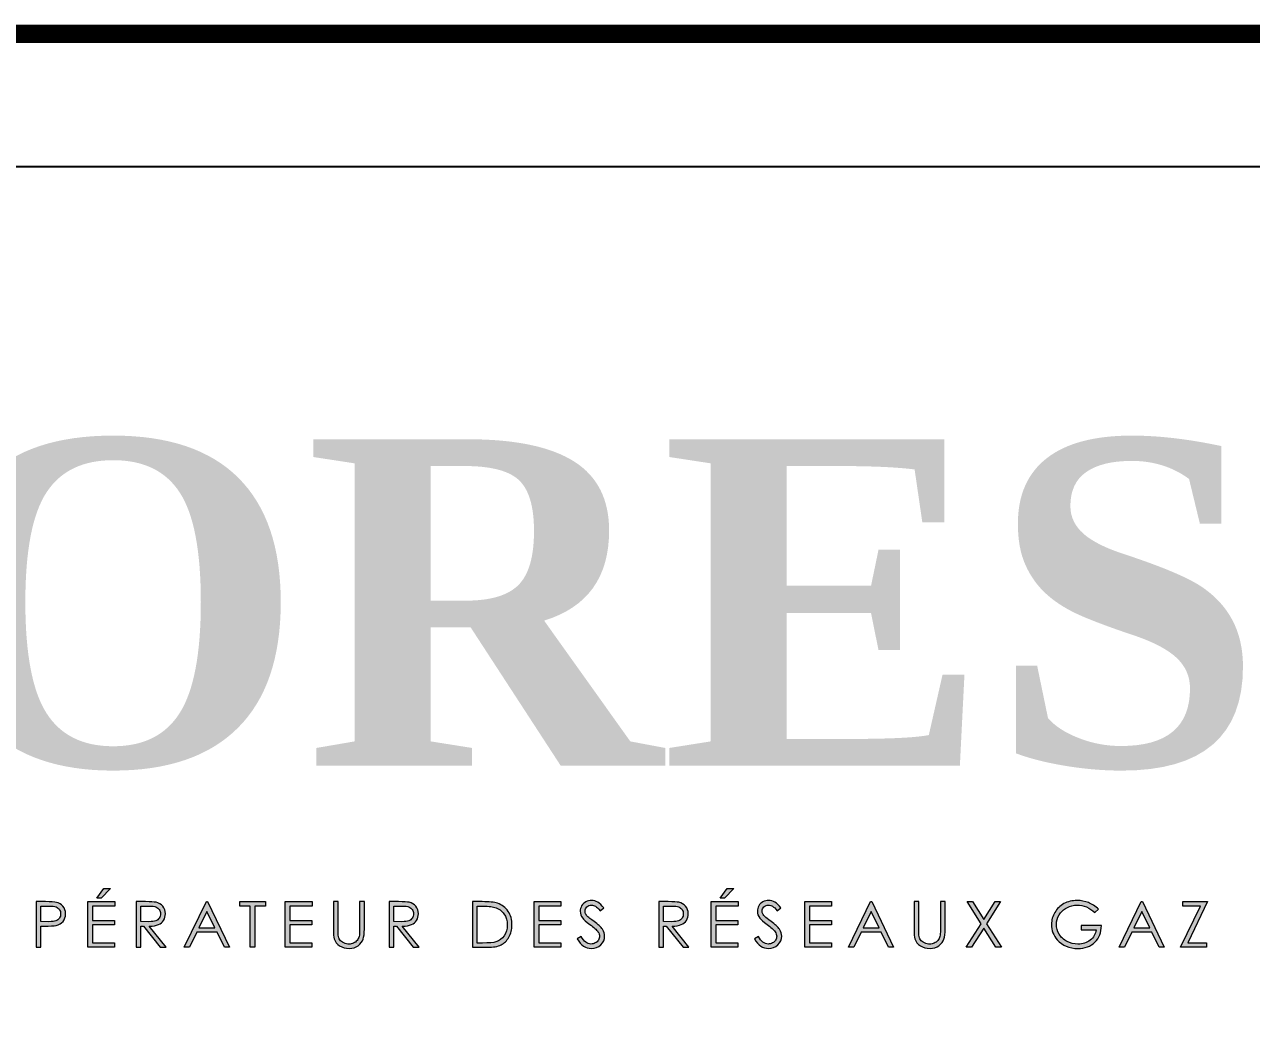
# Model space of a CAD drawing. Header units: millimetres. Extents: x -49 to 1078, y -325 to -37.
# Drawn here: x 944.65 to 990.89, y -75.14 to -37.2 of the extents above; entities that cross this region are included whole.
import ezdxf
from ezdxf.enums import TextEntityAlignment as Align

# ---------------------------------------------------------------- set-up
doc = ezdxf.new("R2010")
doc.units = ezdxf.units.MM
doc.header["$MEASUREMENT"] = 0
doc.layers.add('Cartouche', color=7, linetype='CONTINUOUS')
doc.styles.add('ORES', font='TIMESBD.TTF')
doc.styles.add('ROMANS', font='romans')
doc.styles.add('SANSSERIF', font='sas_____.pfb')
doc.styles.add('STYLE1', font='ARIAL.TTF', dxfattribs={"height": 10})

# ---------------------------------------------------------------- blocks, each defined once
blk = doc.blocks.new('Cartouche')
at = {"layer": 'Cartouche'}
h = blk.add_hatch(color=7, dxfattribs=at)
h.dxf.hatch_style = 2
h.paths.add_polyline_path([(78.983, 254.311), (79.994, 254.311), (79.994, 254.143), (79.159, 254.143), (79.159, 253.603), (79.987, 253.603), (79.987, 253.435), (79.159, 253.435), (79.159, 252.758), (79.987, 252.758), (79.987, 252.59), (78.983, 252.59)])
h.paths.add_polyline_path([(79.58, 254.807), (79.838, 254.807), (79.484, 254.447), (79.319, 254.447)])
h = blk.add_hatch(color=7, dxfattribs=at)
h.dxf.hatch_style = 2
h.paths.add_polyline_path([(102.472, 254.311), (103.483, 254.311), (103.483, 254.143), (102.648, 254.143), (102.648, 253.603), (103.475, 253.603), (103.475, 253.435), (102.648, 253.435), (102.648, 252.758), (103.475, 252.758), (103.475, 252.59), (102.472, 252.59)])
h.paths.add_polyline_path([(103.069, 254.807), (103.327, 254.807), (102.973, 254.447), (102.808, 254.447)])
h = blk.add_hatch(color=7, dxfattribs=at)
h.dxf.hatch_style = 2
edge = h.paths.add_edge_path()
edge.add_spline(control_points=[(78.044, 253.569), (78.044, 253.569), (78.044, 253.569), (77.982, 253.494), (77.896, 253.444), (77.787, 253.418), (77.707, 253.4), (77.557, 253.39), (77.338, 253.39), (77.338, 253.39), (77.212, 253.39), (77.212, 253.39), (77.212, 253.39), (77.212, 252.59), (77.212, 252.59), (77.212, 252.59), (77.036, 252.59), (77.036, 252.59), (77.036, 252.59), (77.036, 254.311), (77.036, 254.311), (77.036, 254.311), (77.387, 254.311), (77.387, 254.311), (77.589, 254.311), (77.725, 254.302), (77.795, 254.285), (77.896, 254.261), (77.978, 254.211), (78.042, 254.136), (78.106, 254.061), (78.138, 253.966), (78.138, 253.852), (78.138, 253.738), (78.107, 253.643), (78.044, 253.569)], knot_values=[-1, 0, 0, 0, 0, 0, 1, 1, 1, 2, 2, 2, 3, 3, 3, 4, 4, 4, 5, 5, 5, 6, 6, 6, 7, 7, 7, 8, 8, 8, 9, 9, 9, 10, 10, 10, 11, 11, 11, 11], degree=3, periodic=0)
edge = h.paths.add_edge_path()
edge.add_spline(control_points=[(77.212, 253.559), (77.212, 253.559), (77.212, 253.559), (77.212, 253.559), (77.511, 253.555), (77.511, 253.555), (77.632, 253.555), (77.72, 253.566), (77.776, 253.587), (77.832, 253.609), (77.876, 253.643), (77.908, 253.691), (77.94, 253.739), (77.956, 253.792), (77.956, 253.852), (77.956, 253.909), (77.94, 253.962), (77.908, 254.01), (77.876, 254.058), (77.834, 254.092), (77.781, 254.112), (77.729, 254.132), (77.643, 254.143), (77.524, 254.143), (77.524, 254.143), (77.212, 254.143), (77.212, 254.143), (77.212, 254.143), (77.212, 253.559), (77.212, 253.559)], knot_values=[-1, 0, 0, 0, 0, 0, 1, 1, 1, 2, 2, 2, 3, 3, 3, 4, 4, 4, 5, 5, 5, 6, 6, 6, 7, 7, 7, 8, 8, 8, 9, 9, 9, 9], degree=3, periodic=0)
h = blk.add_hatch(color=7, dxfattribs=at)
h.dxf.hatch_style = 2
edge = h.paths.add_edge_path()
edge.add_spline(control_points=[(80.975, 253.389), (80.975, 253.389), (80.975, 253.389), (80.975, 253.389), (80.975, 252.59), (80.975, 252.59), (80.975, 252.59), (80.799, 252.59), (80.799, 252.59), (80.799, 252.59), (80.799, 254.311), (80.799, 254.311), (80.799, 254.311), (81.15, 254.311), (81.15, 254.311), (81.346, 254.311), (81.479, 254.303), (81.549, 254.287), (81.653, 254.264), (81.738, 254.214), (81.804, 254.137), (81.87, 254.06), (81.902, 253.965), (81.902, 253.853), (81.902, 253.759), (81.88, 253.677), (81.835, 253.606), (81.789, 253.535), (81.725, 253.481), (81.641, 253.445), (81.557, 253.408), (81.441, 253.39), (81.293, 253.389), (81.293, 253.389), (81.927, 252.59), (81.927, 252.59), (81.927, 252.59), (81.71, 252.59), (81.71, 252.59), (81.71, 252.59), (81.075, 253.389), (81.075, 253.389), (81.075, 253.389), (80.975, 253.389), (80.975, 253.389)], knot_values=[-1, 0, 0, 0, 0, 0, 1, 1, 1, 2, 2, 2, 3, 3, 3, 4, 4, 4, 5, 5, 5, 6, 6, 6, 7, 7, 7, 8, 8, 8, 9, 9, 9, 10, 10, 10, 11, 11, 11, 12, 12, 12, 13, 13, 13, 14, 14, 14, 14], degree=3, periodic=0)
edge = h.paths.add_edge_path()
edge.add_spline(control_points=[(80.975, 253.558), (80.975, 253.558), (80.975, 253.558), (80.975, 253.558), (81.279, 253.555), (81.279, 253.555), (81.397, 253.555), (81.484, 253.566), (81.54, 253.588), (81.597, 253.61), (81.641, 253.645), (81.673, 253.693), (81.704, 253.74), (81.72, 253.794), (81.72, 253.854), (81.72, 253.911), (81.704, 253.964), (81.672, 254.011), (81.64, 254.058), (81.598, 254.092), (81.546, 254.112), (81.494, 254.132), (81.407, 254.143), (81.286, 254.143), (81.286, 254.143), (80.975, 254.143), (80.975, 254.143), (80.975, 254.143), (80.975, 253.558), (80.975, 253.558)], knot_values=[-1, 0, 0, 0, 0, 0, 1, 1, 1, 2, 2, 2, 3, 3, 3, 4, 4, 4, 5, 5, 5, 6, 6, 6, 7, 7, 7, 8, 8, 8, 9, 9, 9, 9], degree=3, periodic=0)
h = blk.add_hatch(color=7, dxfattribs=at)
h.dxf.hatch_style = 2
h.paths.add_polyline_path([(83.492, 254.311), (84.315, 252.59), (84.124, 252.59), (83.847, 253.156), (83.087, 253.156), (82.812, 252.59), (82.615, 252.59), (83.449, 254.311)])
h.paths.add_polyline_path([(83.47, 253.945), (83.168, 253.322), (83.771, 253.322)])
h = blk.add_hatch(color=7, dxfattribs=at)
h.dxf.hatch_style = 2
h.paths.add_polyline_path([(84.705, 254.143), (84.705, 254.311), (85.672, 254.311), (85.672, 254.143), (85.278, 254.143), (85.278, 252.59), (85.098, 252.59), (85.098, 254.143)])
h = blk.add_hatch(color=7, dxfattribs=at)
h.dxf.hatch_style = 2
h.paths.add_polyline_path([(86.418, 254.311), (87.429, 254.311), (87.429, 254.143), (86.594, 254.143), (86.594, 253.603), (87.422, 253.603), (87.422, 253.435), (86.594, 253.435), (86.594, 252.758), (87.422, 252.758), (87.422, 252.59), (86.418, 252.59)])
h = blk.add_hatch(color=7, dxfattribs=at)
h.dxf.hatch_style = 2
edge = h.paths.add_edge_path()
edge.add_spline(control_points=[(88.414, 253.042), (88.414, 253.042), (88.414, 253.042), (88.423, 252.974), (88.443, 252.917), (88.475, 252.871), (88.507, 252.826), (88.557, 252.787), (88.623, 252.757), (88.689, 252.726), (88.756, 252.71), (88.823, 252.71), (88.882, 252.71), (88.937, 252.723), (88.991, 252.747), (89.045, 252.771), (89.089, 252.804), (89.125, 252.847), (89.161, 252.89), (89.188, 252.942), (89.205, 253.003), (89.216, 253.047), (89.222, 253.136), (89.222, 253.272), (89.222, 253.272), (89.222, 254.311), (89.222, 254.311), (89.222, 254.311), (89.399, 254.311), (89.399, 254.311), (89.399, 254.311), (89.399, 253.272), (89.399, 253.272), (89.399, 253.118), (89.383, 252.994), (89.353, 252.9), (89.322, 252.805), (89.26, 252.722), (89.168, 252.652), (89.076, 252.582), (88.964, 252.547), (88.833, 252.547), (88.691, 252.547), (88.569, 252.58), (88.467, 252.646), (88.365, 252.712), (88.298, 252.8), (88.263, 252.909), (88.242, 252.976), (88.231, 253.097), (88.231, 253.272), (88.231, 253.272), (88.231, 254.311), (88.231, 254.311), (88.231, 254.311), (88.407, 254.311), (88.407, 254.311), (88.407, 254.311), (88.407, 253.272), (88.407, 253.272), (88.407, 253.149), (88.409, 253.072), (88.414, 253.042)], knot_values=[-1, 0, 0, 0, 0, 0, 1, 1, 1, 2, 2, 2, 3, 3, 3, 4, 4, 4, 5, 5, 5, 6, 6, 6, 7, 7, 7, 8, 8, 8, 9, 9, 9, 10, 10, 10, 11, 11, 11, 12, 12, 12, 13, 13, 13, 14, 14, 14, 15, 15, 15, 16, 16, 16, 17, 17, 17, 18, 18, 18, 19, 19, 19, 20, 20, 20, 20], degree=3, periodic=0)
h = blk.add_hatch(color=7, dxfattribs=at)
h.dxf.hatch_style = 2
edge = h.paths.add_edge_path()
edge.add_spline(control_points=[(90.51, 253.389), (90.51, 253.389), (90.51, 253.389), (90.51, 253.389), (90.51, 252.59), (90.51, 252.59), (90.51, 252.59), (90.334, 252.59), (90.334, 252.59), (90.334, 252.59), (90.334, 254.311), (90.334, 254.311), (90.334, 254.311), (90.685, 254.311), (90.685, 254.311), (90.881, 254.311), (91.014, 254.303), (91.083, 254.287), (91.188, 254.264), (91.273, 254.214), (91.339, 254.137), (91.404, 254.06), (91.437, 253.965), (91.437, 253.853), (91.437, 253.759), (91.414, 253.677), (91.369, 253.606), (91.324, 253.535), (91.259, 253.481), (91.176, 253.445), (91.092, 253.408), (90.976, 253.39), (90.828, 253.389), (90.828, 253.389), (91.462, 252.59), (91.462, 252.59), (91.462, 252.59), (91.244, 252.59), (91.244, 252.59), (91.244, 252.59), (90.61, 253.389), (90.61, 253.389), (90.61, 253.389), (90.51, 253.389), (90.51, 253.389)], knot_values=[-1, 0, 0, 0, 0, 0, 1, 1, 1, 2, 2, 2, 3, 3, 3, 4, 4, 4, 5, 5, 5, 6, 6, 6, 7, 7, 7, 8, 8, 8, 9, 9, 9, 10, 10, 10, 11, 11, 11, 12, 12, 12, 13, 13, 13, 14, 14, 14, 14], degree=3, periodic=0)
edge = h.paths.add_edge_path()
edge.add_spline(control_points=[(90.51, 253.558), (90.51, 253.558), (90.51, 253.558), (90.51, 253.558), (90.814, 253.555), (90.814, 253.555), (90.932, 253.555), (91.019, 253.566), (91.075, 253.588), (91.131, 253.61), (91.176, 253.645), (91.207, 253.693), (91.239, 253.74), (91.255, 253.794), (91.255, 253.854), (91.255, 253.911), (91.239, 253.964), (91.207, 254.011), (91.175, 254.058), (91.132, 254.092), (91.08, 254.112), (91.028, 254.132), (90.942, 254.143), (90.821, 254.143), (90.821, 254.143), (90.51, 254.143), (90.51, 254.143), (90.51, 254.143), (90.51, 253.558), (90.51, 253.558)], knot_values=[-1, 0, 0, 0, 0, 0, 1, 1, 1, 2, 2, 2, 3, 3, 3, 4, 4, 4, 5, 5, 5, 6, 6, 6, 7, 7, 7, 8, 8, 8, 9, 9, 9, 9], degree=3, periodic=0)
h = blk.add_hatch(color=7, dxfattribs=at)
h.dxf.hatch_style = 2
edge = h.paths.add_edge_path()
edge.add_spline(control_points=[(93.477, 254.311), (93.477, 254.311), (93.477, 254.311), (93.477, 254.311), (93.843, 254.311), (93.843, 254.311), (94.106, 254.311), (94.298, 254.29), (94.417, 254.249), (94.588, 254.19), (94.722, 254.089), (94.818, 253.945), (94.915, 253.801), (94.963, 253.629), (94.963, 253.429), (94.963, 253.256), (94.925, 253.105), (94.848, 252.974), (94.772, 252.843), (94.673, 252.746), (94.551, 252.684), (94.429, 252.621), (94.258, 252.59), (94.038, 252.59), (94.038, 252.59), (93.477, 252.59), (93.477, 252.59), (93.477, 252.59), (93.477, 254.311), (93.477, 254.311)], knot_values=[-1, 0, 0, 0, 0, 0, 1, 1, 1, 2, 2, 2, 3, 3, 3, 4, 4, 4, 5, 5, 5, 6, 6, 6, 7, 7, 7, 8, 8, 8, 9, 9, 9, 9], degree=3, periodic=0)
edge = h.paths.add_edge_path()
edge.add_spline(control_points=[(93.85, 252.753), (93.85, 252.753), (93.85, 252.753), (94.094, 252.753), (94.263, 252.767), (94.357, 252.797), (94.49, 252.839), (94.594, 252.915), (94.67, 253.024), (94.746, 253.134), (94.784, 253.268), (94.784, 253.426), (94.784, 253.592), (94.743, 253.734), (94.661, 253.851), (94.578, 253.969), (94.463, 254.05), (94.316, 254.093), (94.206, 254.126), (94.024, 254.143), (93.771, 254.143), (93.771, 254.143), (93.646, 254.143), (93.646, 254.143), (93.646, 254.143), (93.646, 252.753), (93.646, 252.753), (93.646, 252.753), (93.85, 252.753), (93.85, 252.753)], knot_values=[-1, 0, 0, 0, 0, 0, 1, 1, 1, 2, 2, 2, 3, 3, 3, 4, 4, 4, 5, 5, 5, 6, 6, 6, 7, 7, 7, 8, 8, 8, 9, 9, 9, 9], degree=3, periodic=0)
h = blk.add_hatch(color=7, dxfattribs=at)
h.dxf.hatch_style = 2
h.paths.add_polyline_path([(95.797, 254.311), (96.808, 254.311), (96.808, 254.143), (95.973, 254.143), (95.973, 253.603), (96.801, 253.603), (96.801, 253.435), (95.973, 253.435), (95.973, 252.758), (96.801, 252.758), (96.801, 252.59), (95.797, 252.59)])
h = blk.add_hatch(color=7, dxfattribs=at)
h.dxf.hatch_style = 2
edge = h.paths.add_edge_path()
edge.add_spline(control_points=[(97.743, 254.301), (97.743, 254.301), (97.743, 254.301), (97.81, 254.336), (97.882, 254.354), (97.961, 254.354), (98.044, 254.354), (98.122, 254.334), (98.194, 254.294), (98.266, 254.254), (98.343, 254.18), (98.424, 254.072), (98.424, 254.072), (98.28, 253.966), (98.28, 253.966), (98.213, 254.052), (98.157, 254.108), (98.11, 254.135), (98.063, 254.163), (98.012, 254.177), (97.957, 254.177), (97.886, 254.177), (97.828, 254.155), (97.783, 254.113), (97.738, 254.071), (97.715, 254.019), (97.715, 253.958), (97.715, 253.92), (97.723, 253.884), (97.739, 253.849), (97.755, 253.814), (97.784, 253.775), (97.826, 253.734), (97.85, 253.712), (97.926, 253.655), (98.054, 253.562), (98.207, 253.452), (98.312, 253.354), (98.369, 253.269), (98.425, 253.183), (98.454, 253.097), (98.454, 253.01), (98.454, 252.885), (98.405, 252.777), (98.308, 252.685), (98.211, 252.593), (98.093, 252.547), (97.954, 252.547), (97.847, 252.547), (97.749, 252.575), (97.662, 252.63), (97.575, 252.686), (97.495, 252.78), (97.421, 252.911), (97.421, 252.911), (97.571, 252.998), (97.571, 252.998), (97.677, 252.809), (97.799, 252.714), (97.937, 252.714), (97.996, 252.714), (98.052, 252.727), (98.103, 252.754), (98.155, 252.781), (98.195, 252.817), (98.222, 252.863), (98.249, 252.908), (98.263, 252.956), (98.263, 253.006), (98.263, 253.064), (98.243, 253.121), (98.203, 253.176), (98.148, 253.252), (98.047, 253.345), (97.901, 253.452), (97.754, 253.561), (97.662, 253.639), (97.626, 253.687), (97.564, 253.768), (97.533, 253.856), (97.533, 253.951), (97.533, 254.025), (97.551, 254.094), (97.588, 254.155), (97.625, 254.217), (97.676, 254.265), (97.743, 254.301)], knot_values=[-1, 0, 0, 0, 0, 0, 1, 1, 1, 2, 2, 2, 3, 3, 3, 4, 4, 4, 5, 5, 5, 6, 6, 6, 7, 7, 7, 8, 8, 8, 9, 9, 9, 10, 10, 10, 11, 11, 11, 12, 12, 12, 13, 13, 13, 14, 14, 14, 15, 15, 15, 16, 16, 16, 17, 17, 17, 18, 18, 18, 19, 19, 19, 20, 20, 20, 21, 21, 21, 22, 22, 22, 23, 23, 23, 24, 24, 24, 25, 25, 25, 26, 26, 26, 27, 27, 27, 28, 28, 28, 28], degree=3, periodic=0)
h = blk.add_hatch(color=7, dxfattribs=at)
h.dxf.hatch_style = 2
edge = h.paths.add_edge_path()
edge.add_spline(control_points=[(100.675, 253.389), (100.675, 253.389), (100.675, 253.389), (100.675, 253.389), (100.675, 252.59), (100.675, 252.59), (100.675, 252.59), (100.498, 252.59), (100.498, 252.59), (100.498, 252.59), (100.498, 254.311), (100.498, 254.311), (100.498, 254.311), (100.85, 254.311), (100.85, 254.311), (101.046, 254.311), (101.178, 254.303), (101.248, 254.287), (101.353, 254.264), (101.438, 254.214), (101.503, 254.137), (101.569, 254.06), (101.602, 253.965), (101.602, 253.853), (101.602, 253.759), (101.579, 253.677), (101.534, 253.606), (101.489, 253.535), (101.424, 253.481), (101.34, 253.445), (101.256, 253.408), (101.14, 253.39), (100.993, 253.389), (100.993, 253.389), (101.627, 252.59), (101.627, 252.59), (101.627, 252.59), (101.409, 252.59), (101.409, 252.59), (101.409, 252.59), (100.775, 253.389), (100.775, 253.389), (100.775, 253.389), (100.675, 253.389), (100.675, 253.389)], knot_values=[-1, 0, 0, 0, 0, 0, 1, 1, 1, 2, 2, 2, 3, 3, 3, 4, 4, 4, 5, 5, 5, 6, 6, 6, 7, 7, 7, 8, 8, 8, 9, 9, 9, 10, 10, 10, 11, 11, 11, 12, 12, 12, 13, 13, 13, 14, 14, 14, 14], degree=3, periodic=0)
edge = h.paths.add_edge_path()
edge.add_spline(control_points=[(100.675, 253.558), (100.675, 253.558), (100.675, 253.558), (100.675, 253.558), (100.979, 253.555), (100.979, 253.555), (101.096, 253.555), (101.183, 253.566), (101.24, 253.588), (101.296, 253.61), (101.34, 253.645), (101.372, 253.693), (101.404, 253.74), (101.419, 253.794), (101.419, 253.854), (101.419, 253.911), (101.403, 253.964), (101.371, 254.011), (101.339, 254.058), (101.297, 254.092), (101.245, 254.112), (101.193, 254.132), (101.107, 254.143), (100.986, 254.143), (100.986, 254.143), (100.675, 254.143), (100.675, 254.143), (100.675, 254.143), (100.675, 253.558), (100.675, 253.558)], knot_values=[-1, 0, 0, 0, 0, 0, 1, 1, 1, 2, 2, 2, 3, 3, 3, 4, 4, 4, 5, 5, 5, 6, 6, 6, 7, 7, 7, 8, 8, 8, 9, 9, 9, 9], degree=3, periodic=0)
h = blk.add_hatch(color=7, dxfattribs=at)
h.dxf.hatch_style = 2
edge = h.paths.add_edge_path()
edge.add_spline(control_points=[(104.418, 254.301), (104.418, 254.301), (104.418, 254.301), (104.485, 254.336), (104.558, 254.354), (104.636, 254.354), (104.719, 254.354), (104.797, 254.334), (104.869, 254.294), (104.941, 254.254), (105.018, 254.18), (105.099, 254.072), (105.099, 254.072), (104.955, 253.966), (104.955, 253.966), (104.888, 254.052), (104.832, 254.108), (104.785, 254.135), (104.738, 254.163), (104.687, 254.177), (104.632, 254.177), (104.561, 254.177), (104.503, 254.155), (104.458, 254.113), (104.412, 254.071), (104.39, 254.019), (104.39, 253.958), (104.39, 253.92), (104.398, 253.884), (104.414, 253.849), (104.43, 253.814), (104.459, 253.775), (104.502, 253.734), (104.525, 253.712), (104.601, 253.655), (104.729, 253.562), (104.882, 253.452), (104.987, 253.354), (105.044, 253.269), (105.1, 253.183), (105.129, 253.097), (105.129, 253.01), (105.129, 252.885), (105.08, 252.777), (104.983, 252.685), (104.886, 252.593), (104.768, 252.547), (104.629, 252.547), (104.521, 252.547), (104.424, 252.575), (104.337, 252.63), (104.25, 252.686), (104.17, 252.78), (104.096, 252.911), (104.096, 252.911), (104.246, 252.998), (104.246, 252.998), (104.352, 252.809), (104.474, 252.714), (104.612, 252.714), (104.671, 252.714), (104.727, 252.727), (104.778, 252.754), (104.83, 252.781), (104.87, 252.817), (104.897, 252.863), (104.924, 252.908), (104.938, 252.956), (104.938, 253.006), (104.938, 253.064), (104.918, 253.121), (104.878, 253.176), (104.823, 253.252), (104.722, 253.345), (104.576, 253.452), (104.429, 253.561), (104.337, 253.639), (104.301, 253.687), (104.239, 253.768), (104.208, 253.856), (104.208, 253.951), (104.208, 254.025), (104.226, 254.094), (104.263, 254.155), (104.3, 254.217), (104.351, 254.265), (104.418, 254.301)], knot_values=[-1, 0, 0, 0, 0, 0, 1, 1, 1, 2, 2, 2, 3, 3, 3, 4, 4, 4, 5, 5, 5, 6, 6, 6, 7, 7, 7, 8, 8, 8, 9, 9, 9, 10, 10, 10, 11, 11, 11, 12, 12, 12, 13, 13, 13, 14, 14, 14, 15, 15, 15, 16, 16, 16, 17, 17, 17, 18, 18, 18, 19, 19, 19, 20, 20, 20, 21, 21, 21, 22, 22, 22, 23, 23, 23, 24, 24, 24, 25, 25, 25, 26, 26, 26, 27, 27, 27, 28, 28, 28, 28], degree=3, periodic=0)
h = blk.add_hatch(color=7, dxfattribs=at)
h.dxf.hatch_style = 2
h.paths.add_polyline_path([(105.994, 254.311), (107.005, 254.311), (107.005, 254.143), (106.17, 254.143), (106.17, 253.603), (106.998, 253.603), (106.998, 253.435), (106.17, 253.435), (106.17, 252.758), (106.998, 252.758), (106.998, 252.59), (105.994, 252.59)])
h = blk.add_hatch(color=7, dxfattribs=at)
h.dxf.hatch_style = 2
h.paths.add_polyline_path([(108.521, 254.311), (109.344, 252.59), (109.154, 252.59), (108.876, 253.156), (108.116, 253.156), (107.841, 252.59), (107.645, 252.59), (108.478, 254.311)])
h.paths.add_polyline_path([(108.499, 253.945), (108.197, 253.322), (108.8, 253.322)])
h = blk.add_hatch(color=7, dxfattribs=at)
h.dxf.hatch_style = 2
edge = h.paths.add_edge_path()
edge.add_spline(control_points=[(110.298, 253.042), (110.298, 253.042), (110.298, 253.042), (110.307, 252.974), (110.327, 252.917), (110.359, 252.871), (110.391, 252.826), (110.44, 252.787), (110.506, 252.757), (110.573, 252.726), (110.64, 252.71), (110.707, 252.71), (110.765, 252.71), (110.821, 252.723), (110.875, 252.747), (110.929, 252.771), (110.973, 252.804), (111.009, 252.847), (111.045, 252.89), (111.072, 252.942), (111.088, 253.003), (111.1, 253.047), (111.106, 253.136), (111.106, 253.272), (111.106, 253.272), (111.106, 254.311), (111.106, 254.311), (111.106, 254.311), (111.283, 254.311), (111.283, 254.311), (111.283, 254.311), (111.283, 253.272), (111.283, 253.272), (111.283, 253.118), (111.267, 252.994), (111.236, 252.9), (111.206, 252.805), (111.144, 252.722), (111.052, 252.652), (110.96, 252.582), (110.848, 252.547), (110.716, 252.547), (110.574, 252.547), (110.452, 252.58), (110.351, 252.646), (110.249, 252.712), (110.181, 252.8), (110.147, 252.909), (110.125, 252.976), (110.114, 253.097), (110.114, 253.272), (110.114, 253.272), (110.114, 254.311), (110.114, 254.311), (110.114, 254.311), (110.291, 254.311), (110.291, 254.311), (110.291, 254.311), (110.291, 253.272), (110.291, 253.272), (110.291, 253.149), (110.293, 253.072), (110.298, 253.042)], knot_values=[-1, 0, 0, 0, 0, 0, 1, 1, 1, 2, 2, 2, 3, 3, 3, 4, 4, 4, 5, 5, 5, 6, 6, 6, 7, 7, 7, 8, 8, 8, 9, 9, 9, 10, 10, 10, 11, 11, 11, 12, 12, 12, 13, 13, 13, 14, 14, 14, 15, 15, 15, 16, 16, 16, 17, 17, 17, 18, 18, 18, 19, 19, 19, 20, 20, 20, 20], degree=3, periodic=0)
h = blk.add_hatch(color=7, dxfattribs=at)
h.dxf.hatch_style = 2
h.paths.add_polyline_path([(112.115, 254.311), (112.321, 254.311), (112.744, 253.641), (113.168, 254.311), (113.372, 254.311), (112.846, 253.479), (113.406, 252.59), (113.2, 252.59), (112.742, 253.316), (112.283, 252.59), (112.077, 252.59), (112.64, 253.478)])
h = blk.add_hatch(color=7, dxfattribs=at)
h.dxf.hatch_style = 2
edge = h.paths.add_edge_path()
edge.add_spline(control_points=[(115.476, 253.455), (115.476, 253.455), (115.476, 253.455), (115.476, 253.325), (115.511, 253.202), (115.582, 253.085), (115.654, 252.969), (115.752, 252.877), (115.878, 252.811), (116.003, 252.744), (116.141, 252.71), (116.29, 252.71), (116.472, 252.71), (116.625, 252.76), (116.75, 252.86), (116.876, 252.96), (116.95, 253.09), (116.974, 253.249), (116.974, 253.249), (116.411, 253.249), (116.411, 253.249), (116.411, 253.249), (116.411, 253.415), (116.411, 253.415), (116.411, 253.415), (117.172, 253.415), (117.172, 253.415), (117.17, 253.149), (117.089, 252.938), (116.928, 252.781), (116.768, 252.625), (116.554, 252.547), (116.285, 252.547), (115.959, 252.547), (115.701, 252.655), (115.511, 252.872), (115.364, 253.039), (115.291, 253.232), (115.291, 253.451), (115.291, 253.614), (115.333, 253.766), (115.417, 253.906), (115.501, 254.047), (115.616, 254.156), (115.762, 254.236), (115.909, 254.315), (116.074, 254.354), (116.259, 254.354), (116.409, 254.354), (116.549, 254.328), (116.681, 254.275), (116.813, 254.223), (116.942, 254.138), (117.067, 254.022), (117.067, 254.022), (116.931, 253.896), (116.931, 253.896), (116.832, 253.99), (116.724, 254.062), (116.607, 254.11), (116.49, 254.159), (116.376, 254.183), (116.265, 254.183), (116.127, 254.183), (115.995, 254.15), (115.87, 254.084), (115.745, 254.018), (115.648, 253.928), (115.579, 253.814), (115.51, 253.701), (115.476, 253.581), (115.476, 253.455)], knot_values=[-1, 0, 0, 0, 0, 0, 1, 1, 1, 2, 2, 2, 3, 3, 3, 4, 4, 4, 5, 5, 5, 6, 6, 6, 7, 7, 7, 8, 8, 8, 9, 9, 9, 10, 10, 10, 11, 11, 11, 12, 12, 12, 13, 13, 13, 14, 14, 14, 15, 15, 15, 16, 16, 16, 17, 17, 17, 18, 18, 18, 19, 19, 19, 20, 20, 20, 21, 21, 21, 22, 22, 22, 23, 23, 23, 23], degree=3, periodic=0)
h = blk.add_hatch(color=7, dxfattribs=at)
h.dxf.hatch_style = 2
h.paths.add_polyline_path([(118.719, 254.311), (119.542, 252.59), (119.351, 252.59), (119.074, 253.156), (118.314, 253.156), (118.039, 252.59), (117.842, 252.59), (118.676, 254.311)])
h.paths.add_polyline_path([(118.697, 253.945), (118.395, 253.322), (118.997, 253.322)])
h = blk.add_hatch(color=7, dxfattribs=at)
h.dxf.hatch_style = 2
h.paths.add_polyline_path([(120.238, 254.145), (120.238, 254.311), (121.168, 254.311), (120.432, 252.758), (121.131, 252.758), (121.131, 252.59), (120.159, 252.59), (120.902, 254.145)])
at = {"layer": 'Cartouche', "color": 7, "const_width": 0.698}
blk.add_lwpolyline([(10, 0), (10, 287.005), (210.001, 287.005), (210.001, 0), (210.001, 0)], close=True, dxfattribs=at)
at = {"layer": 'Cartouche', "color": 7}
blk.add_lwpolyline([(15, 210), (15, 282.005), (205.001, 282.005), (205.001, 210)], close=True, dxfattribs=at)
at = {"layer": 'Cartouche', "color": 7, "lineweight": 0}
for points in [[(79.58, 254.807), (79.838, 254.807), (79.484, 254.447), (79.319, 254.447), (79.58, 254.807)], [(103.069, 254.807), (103.327, 254.807), (102.973, 254.447), (102.808, 254.447), (103.069, 254.807)], [(78.983, 254.311), (79.994, 254.311), (79.994, 254.143), (79.159, 254.143), (79.159, 253.603), (79.987, 253.603), (79.987, 253.435), (79.159, 253.435), (79.159, 252.758), (79.987, 252.758), (79.987, 252.59), (78.983, 252.59), (78.983, 254.311)], [(83.492, 254.311), (84.315, 252.59), (84.124, 252.59), (83.847, 253.156), (83.087, 253.156), (82.812, 252.59), (82.615, 252.59), (83.449, 254.311), (83.492, 254.311)], [(84.705, 254.143), (84.705, 254.311), (85.672, 254.311), (85.672, 254.143), (85.278, 254.143), (85.278, 252.59), (85.098, 252.59), (85.098, 254.143), (84.705, 254.143)], [(86.418, 254.311), (87.429, 254.311), (87.429, 254.143), (86.594, 254.143), (86.594, 253.603), (87.422, 253.603), (87.422, 253.435), (86.594, 253.435), (86.594, 252.758), (87.422, 252.758), (87.422, 252.59), (86.418, 252.59), (86.418, 254.311)], [(95.797, 254.311), (96.808, 254.311), (96.808, 254.143), (95.973, 254.143), (95.973, 253.603), (96.801, 253.603), (96.801, 253.435), (95.973, 253.435), (95.973, 252.758), (96.801, 252.758), (96.801, 252.59), (95.797, 252.59), (95.797, 254.311)], [(102.472, 254.311), (103.483, 254.311), (103.483, 254.143), (102.648, 254.143), (102.648, 253.603), (103.475, 253.603), (103.475, 253.435), (102.648, 253.435), (102.648, 252.758), (103.475, 252.758), (103.475, 252.59), (102.472, 252.59), (102.472, 254.311)], [(105.994, 254.311), (107.005, 254.311), (107.005, 254.143), (106.17, 254.143), (106.17, 253.603), (106.998, 253.603), (106.998, 253.435), (106.17, 253.435), (106.17, 252.758), (106.998, 252.758), (106.998, 252.59), (105.994, 252.59), (105.994, 254.311)], [(108.521, 254.311), (109.344, 252.59), (109.154, 252.59), (108.876, 253.156), (108.116, 253.156), (107.841, 252.59), (107.645, 252.59), (108.478, 254.311), (108.521, 254.311)], [(112.115, 254.311), (112.321, 254.311), (112.744, 253.641), (113.168, 254.311), (113.372, 254.311), (112.846, 253.479), (113.406, 252.59), (113.2, 252.59), (112.742, 253.316), (112.283, 252.59), (112.077, 252.59), (112.64, 253.478), (112.115, 254.311)], [(118.719, 254.311), (119.542, 252.59), (119.351, 252.59), (119.074, 253.156), (118.314, 253.156), (118.039, 252.59), (117.842, 252.59), (118.676, 254.311), (118.719, 254.311)], [(120.238, 254.145), (120.238, 254.311), (121.168, 254.311), (120.432, 252.758), (121.131, 252.758), (121.131, 252.59), (120.159, 252.59), (120.902, 254.145), (120.238, 254.145)], [(83.47, 253.945), (83.168, 253.322), (83.771, 253.322), (83.47, 253.945)], [(108.499, 253.945), (108.197, 253.322), (108.8, 253.322), (108.499, 253.945)], [(118.697, 253.945), (118.395, 253.322), (118.997, 253.322), (118.697, 253.945)]]:
    blk.add_lwpolyline(points, dxfattribs=at)
for points, knots in [([(77.036, 254.311), (77.036, 254.311), (77.387, 254.311), (77.387, 254.311), (77.589, 254.311), (77.725, 254.302), (77.795, 254.285), (77.896, 254.261), (77.978, 254.211), (78.042, 254.136), (78.106, 254.061), (78.138, 253.966), (78.138, 253.852), (78.138, 253.738), (78.107, 253.643), (78.044, 253.569), (77.982, 253.494), (77.896, 253.444), (77.787, 253.418), (77.707, 253.4), (77.557, 253.39), (77.338, 253.39), (77.338, 253.39), (77.212, 253.39), (77.212, 253.39), (77.212, 253.39), (77.212, 252.59), (77.212, 252.59), (77.212, 252.59), (77.036, 252.59), (77.036, 252.59), (77.036, 252.59), (77.036, 254.311), (77.036, 254.311)], [0, 0, 0, 0, 1, 1, 1, 2, 2, 2, 3, 3, 3, 4, 4, 4, 5, 5, 5, 6, 6, 6, 7, 7, 7, 8, 8, 8, 9, 9, 9, 10, 10, 10, 11, 11, 11, 11]), ([(80.799, 254.311), (80.799, 254.311), (81.15, 254.311), (81.15, 254.311), (81.346, 254.311), (81.479, 254.303), (81.549, 254.287), (81.653, 254.264), (81.738, 254.214), (81.804, 254.137), (81.87, 254.06), (81.902, 253.965), (81.902, 253.853), (81.902, 253.759), (81.88, 253.677), (81.835, 253.606), (81.789, 253.535), (81.725, 253.481), (81.641, 253.445), (81.557, 253.408), (81.441, 253.39), (81.293, 253.389), (81.293, 253.389), (81.927, 252.59), (81.927, 252.59), (81.927, 252.59), (81.71, 252.59), (81.71, 252.59), (81.71, 252.59), (81.075, 253.389), (81.075, 253.389), (81.075, 253.389), (80.975, 253.389), (80.975, 253.389), (80.975, 253.389), (80.975, 252.59), (80.975, 252.59), (80.975, 252.59), (80.799, 252.59), (80.799, 252.59), (80.799, 252.59), (80.799, 254.311), (80.799, 254.311)], [0, 0, 0, 0, 1, 1, 1, 2, 2, 2, 3, 3, 3, 4, 4, 4, 5, 5, 5, 6, 6, 6, 7, 7, 7, 8, 8, 8, 9, 9, 9, 10, 10, 10, 11, 11, 11, 12, 12, 12, 13, 13, 13, 14, 14, 14, 14]), ([(88.231, 254.311), (88.231, 254.311), (88.407, 254.311), (88.407, 254.311), (88.407, 254.311), (88.407, 253.272), (88.407, 253.272), (88.407, 253.149), (88.409, 253.072), (88.414, 253.042), (88.423, 252.974), (88.443, 252.917), (88.475, 252.871), (88.507, 252.826), (88.557, 252.787), (88.623, 252.757), (88.689, 252.726), (88.756, 252.71), (88.823, 252.71), (88.882, 252.71), (88.937, 252.723), (88.991, 252.747), (89.045, 252.771), (89.089, 252.804), (89.125, 252.847), (89.161, 252.89), (89.188, 252.942), (89.205, 253.003), (89.216, 253.047), (89.222, 253.136), (89.222, 253.272), (89.222, 253.272), (89.222, 254.311), (89.222, 254.311), (89.222, 254.311), (89.399, 254.311), (89.399, 254.311), (89.399, 254.311), (89.399, 253.272), (89.399, 253.272), (89.399, 253.118), (89.383, 252.994), (89.353, 252.9), (89.322, 252.805), (89.26, 252.722), (89.168, 252.652), (89.076, 252.582), (88.964, 252.547), (88.833, 252.547), (88.691, 252.547), (88.569, 252.58), (88.467, 252.646), (88.365, 252.712), (88.298, 252.8), (88.263, 252.909), (88.242, 252.976), (88.231, 253.097), (88.231, 253.272), (88.231, 253.272), (88.231, 254.311), (88.231, 254.311)], [0, 0, 0, 0, 1, 1, 1, 2, 2, 2, 3, 3, 3, 4, 4, 4, 5, 5, 5, 6, 6, 6, 7, 7, 7, 8, 8, 8, 9, 9, 9, 10, 10, 10, 11, 11, 11, 12, 12, 12, 13, 13, 13, 14, 14, 14, 15, 15, 15, 16, 16, 16, 17, 17, 17, 18, 18, 18, 19, 19, 19, 20, 20, 20, 20]), ([(90.334, 254.311), (90.334, 254.311), (90.685, 254.311), (90.685, 254.311), (90.881, 254.311), (91.014, 254.303), (91.083, 254.287), (91.188, 254.264), (91.273, 254.214), (91.339, 254.137), (91.404, 254.06), (91.437, 253.965), (91.437, 253.853), (91.437, 253.759), (91.414, 253.677), (91.369, 253.606), (91.324, 253.535), (91.259, 253.481), (91.176, 253.445), (91.092, 253.408), (90.976, 253.39), (90.828, 253.389), (90.828, 253.389), (91.462, 252.59), (91.462, 252.59), (91.462, 252.59), (91.244, 252.59), (91.244, 252.59), (91.244, 252.59), (90.61, 253.389), (90.61, 253.389), (90.61, 253.389), (90.51, 253.389), (90.51, 253.389), (90.51, 253.389), (90.51, 252.59), (90.51, 252.59), (90.51, 252.59), (90.334, 252.59), (90.334, 252.59), (90.334, 252.59), (90.334, 254.311), (90.334, 254.311)], [0, 0, 0, 0, 1, 1, 1, 2, 2, 2, 3, 3, 3, 4, 4, 4, 5, 5, 5, 6, 6, 6, 7, 7, 7, 8, 8, 8, 9, 9, 9, 10, 10, 10, 11, 11, 11, 12, 12, 12, 13, 13, 13, 14, 14, 14, 14]), ([(93.477, 252.59), (93.477, 252.59), (93.477, 254.311), (93.477, 254.311), (93.477, 254.311), (93.843, 254.311), (93.843, 254.311), (94.106, 254.311), (94.298, 254.29), (94.417, 254.249), (94.588, 254.19), (94.722, 254.089), (94.818, 253.945), (94.915, 253.801), (94.963, 253.629), (94.963, 253.429), (94.963, 253.256), (94.925, 253.105), (94.848, 252.974), (94.772, 252.843), (94.673, 252.746), (94.551, 252.684), (94.429, 252.621), (94.258, 252.59), (94.038, 252.59), (94.038, 252.59), (93.477, 252.59), (93.477, 252.59)], [0, 0, 0, 0, 1, 1, 1, 2, 2, 2, 3, 3, 3, 4, 4, 4, 5, 5, 5, 6, 6, 6, 7, 7, 7, 8, 8, 8, 9, 9, 9, 9]), ([(97.421, 252.911), (97.421, 252.911), (97.571, 252.998), (97.571, 252.998), (97.677, 252.809), (97.799, 252.714), (97.937, 252.714), (97.996, 252.714), (98.052, 252.727), (98.103, 252.754), (98.155, 252.781), (98.195, 252.817), (98.222, 252.863), (98.249, 252.908), (98.263, 252.956), (98.263, 253.006), (98.263, 253.064), (98.243, 253.121), (98.203, 253.176), (98.148, 253.252), (98.047, 253.345), (97.901, 253.452), (97.754, 253.561), (97.662, 253.639), (97.626, 253.687), (97.564, 253.768), (97.533, 253.856), (97.533, 253.951), (97.533, 254.025), (97.551, 254.094), (97.588, 254.155), (97.625, 254.217), (97.676, 254.265), (97.743, 254.301), (97.81, 254.336), (97.882, 254.354), (97.961, 254.354), (98.044, 254.354), (98.122, 254.334), (98.194, 254.294), (98.266, 254.254), (98.343, 254.18), (98.424, 254.072), (98.424, 254.072), (98.28, 253.966), (98.28, 253.966), (98.213, 254.052), (98.157, 254.108), (98.11, 254.135), (98.063, 254.163), (98.012, 254.177), (97.957, 254.177), (97.886, 254.177), (97.828, 254.155), (97.783, 254.113), (97.738, 254.071), (97.715, 254.019), (97.715, 253.958), (97.715, 253.92), (97.723, 253.884), (97.739, 253.849), (97.755, 253.814), (97.784, 253.775), (97.826, 253.734), (97.85, 253.712), (97.926, 253.655), (98.054, 253.562), (98.207, 253.452), (98.312, 253.354), (98.369, 253.269), (98.425, 253.183), (98.454, 253.097), (98.454, 253.01), (98.454, 252.885), (98.405, 252.777), (98.308, 252.685), (98.211, 252.593), (98.093, 252.547), (97.954, 252.547), (97.847, 252.547), (97.749, 252.575), (97.662, 252.63), (97.575, 252.686), (97.495, 252.78), (97.421, 252.911)], [0, 0, 0, 0, 1, 1, 1, 2, 2, 2, 3, 3, 3, 4, 4, 4, 5, 5, 5, 6, 6, 6, 7, 7, 7, 8, 8, 8, 9, 9, 9, 10, 10, 10, 11, 11, 11, 12, 12, 12, 13, 13, 13, 14, 14, 14, 15, 15, 15, 16, 16, 16, 17, 17, 17, 18, 18, 18, 19, 19, 19, 20, 20, 20, 21, 21, 21, 22, 22, 22, 23, 23, 23, 24, 24, 24, 25, 25, 25, 26, 26, 26, 27, 27, 27, 28, 28, 28, 28]), ([(100.498, 254.311), (100.498, 254.311), (100.85, 254.311), (100.85, 254.311), (101.046, 254.311), (101.178, 254.303), (101.248, 254.287), (101.353, 254.264), (101.438, 254.214), (101.503, 254.137), (101.569, 254.06), (101.602, 253.965), (101.602, 253.853), (101.602, 253.759), (101.579, 253.677), (101.534, 253.606), (101.489, 253.535), (101.424, 253.481), (101.34, 253.445), (101.256, 253.408), (101.14, 253.39), (100.993, 253.389), (100.993, 253.389), (101.627, 252.59), (101.627, 252.59), (101.627, 252.59), (101.409, 252.59), (101.409, 252.59), (101.409, 252.59), (100.775, 253.389), (100.775, 253.389), (100.775, 253.389), (100.675, 253.389), (100.675, 253.389), (100.675, 253.389), (100.675, 252.59), (100.675, 252.59), (100.675, 252.59), (100.498, 252.59), (100.498, 252.59), (100.498, 252.59), (100.498, 254.311), (100.498, 254.311)], [0, 0, 0, 0, 1, 1, 1, 2, 2, 2, 3, 3, 3, 4, 4, 4, 5, 5, 5, 6, 6, 6, 7, 7, 7, 8, 8, 8, 9, 9, 9, 10, 10, 10, 11, 11, 11, 12, 12, 12, 13, 13, 13, 14, 14, 14, 14]), ([(104.096, 252.911), (104.096, 252.911), (104.246, 252.998), (104.246, 252.998), (104.352, 252.809), (104.474, 252.714), (104.612, 252.714), (104.671, 252.714), (104.727, 252.727), (104.778, 252.754), (104.83, 252.781), (104.87, 252.817), (104.897, 252.863), (104.924, 252.908), (104.938, 252.956), (104.938, 253.006), (104.938, 253.064), (104.918, 253.121), (104.878, 253.176), (104.823, 253.252), (104.722, 253.345), (104.576, 253.452), (104.429, 253.561), (104.337, 253.639), (104.301, 253.687), (104.239, 253.768), (104.208, 253.856), (104.208, 253.951), (104.208, 254.025), (104.226, 254.094), (104.263, 254.155), (104.3, 254.217), (104.351, 254.265), (104.418, 254.301), (104.485, 254.336), (104.558, 254.354), (104.636, 254.354), (104.719, 254.354), (104.797, 254.334), (104.869, 254.294), (104.941, 254.254), (105.018, 254.18), (105.099, 254.072), (105.099, 254.072), (104.955, 253.966), (104.955, 253.966), (104.888, 254.052), (104.832, 254.108), (104.785, 254.135), (104.738, 254.163), (104.687, 254.177), (104.632, 254.177), (104.561, 254.177), (104.503, 254.155), (104.458, 254.113), (104.412, 254.071), (104.39, 254.019), (104.39, 253.958), (104.39, 253.92), (104.398, 253.884), (104.414, 253.849), (104.43, 253.814), (104.459, 253.775), (104.502, 253.734), (104.525, 253.712), (104.601, 253.655), (104.729, 253.562), (104.882, 253.452), (104.987, 253.354), (105.044, 253.269), (105.1, 253.183), (105.129, 253.097), (105.129, 253.01), (105.129, 252.885), (105.08, 252.777), (104.983, 252.685), (104.886, 252.593), (104.768, 252.547), (104.629, 252.547), (104.521, 252.547), (104.424, 252.575), (104.337, 252.63), (104.25, 252.686), (104.17, 252.78), (104.096, 252.911)], [0, 0, 0, 0, 1, 1, 1, 2, 2, 2, 3, 3, 3, 4, 4, 4, 5, 5, 5, 6, 6, 6, 7, 7, 7, 8, 8, 8, 9, 9, 9, 10, 10, 10, 11, 11, 11, 12, 12, 12, 13, 13, 13, 14, 14, 14, 15, 15, 15, 16, 16, 16, 17, 17, 17, 18, 18, 18, 19, 19, 19, 20, 20, 20, 21, 21, 21, 22, 22, 22, 23, 23, 23, 24, 24, 24, 25, 25, 25, 26, 26, 26, 27, 27, 27, 28, 28, 28, 28]), ([(110.114, 254.311), (110.114, 254.311), (110.291, 254.311), (110.291, 254.311), (110.291, 254.311), (110.291, 253.272), (110.291, 253.272), (110.291, 253.149), (110.293, 253.072), (110.298, 253.042), (110.307, 252.974), (110.327, 252.917), (110.359, 252.871), (110.391, 252.826), (110.44, 252.787), (110.506, 252.757), (110.573, 252.726), (110.64, 252.71), (110.707, 252.71), (110.765, 252.71), (110.821, 252.723), (110.875, 252.747), (110.929, 252.771), (110.973, 252.804), (111.009, 252.847), (111.045, 252.89), (111.072, 252.942), (111.088, 253.003), (111.1, 253.047), (111.106, 253.136), (111.106, 253.272), (111.106, 253.272), (111.106, 254.311), (111.106, 254.311), (111.106, 254.311), (111.283, 254.311), (111.283, 254.311), (111.283, 254.311), (111.283, 253.272), (111.283, 253.272), (111.283, 253.118), (111.267, 252.994), (111.236, 252.9), (111.206, 252.805), (111.144, 252.722), (111.052, 252.652), (110.96, 252.582), (110.848, 252.547), (110.716, 252.547), (110.574, 252.547), (110.452, 252.58), (110.351, 252.646), (110.249, 252.712), (110.181, 252.8), (110.147, 252.909), (110.125, 252.976), (110.114, 253.097), (110.114, 253.272), (110.114, 253.272), (110.114, 254.311), (110.114, 254.311)], [0, 0, 0, 0, 1, 1, 1, 2, 2, 2, 3, 3, 3, 4, 4, 4, 5, 5, 5, 6, 6, 6, 7, 7, 7, 8, 8, 8, 9, 9, 9, 10, 10, 10, 11, 11, 11, 12, 12, 12, 13, 13, 13, 14, 14, 14, 15, 15, 15, 16, 16, 16, 17, 17, 17, 18, 18, 18, 19, 19, 19, 20, 20, 20, 20]), ([(117.067, 254.022), (117.067, 254.022), (116.931, 253.896), (116.931, 253.896), (116.832, 253.99), (116.724, 254.062), (116.607, 254.11), (116.49, 254.159), (116.376, 254.183), (116.265, 254.183), (116.127, 254.183), (115.995, 254.15), (115.87, 254.084), (115.745, 254.018), (115.648, 253.928), (115.579, 253.814), (115.51, 253.701), (115.476, 253.581), (115.476, 253.455), (115.476, 253.325), (115.511, 253.202), (115.582, 253.085), (115.654, 252.969), (115.752, 252.877), (115.878, 252.811), (116.003, 252.744), (116.141, 252.71), (116.29, 252.71), (116.472, 252.71), (116.625, 252.76), (116.75, 252.86), (116.876, 252.96), (116.95, 253.09), (116.974, 253.249), (116.974, 253.249), (116.411, 253.249), (116.411, 253.249), (116.411, 253.249), (116.411, 253.415), (116.411, 253.415), (116.411, 253.415), (117.172, 253.415), (117.172, 253.415), (117.17, 253.149), (117.089, 252.938), (116.928, 252.781), (116.768, 252.625), (116.554, 252.547), (116.285, 252.547), (115.959, 252.547), (115.701, 252.655), (115.511, 252.872), (115.364, 253.039), (115.291, 253.232), (115.291, 253.451), (115.291, 253.614), (115.333, 253.766), (115.417, 253.906), (115.501, 254.047), (115.616, 254.156), (115.762, 254.236), (115.909, 254.315), (116.074, 254.354), (116.259, 254.354), (116.409, 254.354), (116.549, 254.328), (116.681, 254.275), (116.813, 254.223), (116.942, 254.138), (117.067, 254.022)], [0, 0, 0, 0, 1, 1, 1, 2, 2, 2, 3, 3, 3, 4, 4, 4, 5, 5, 5, 6, 6, 6, 7, 7, 7, 8, 8, 8, 9, 9, 9, 10, 10, 10, 11, 11, 11, 12, 12, 12, 13, 13, 13, 14, 14, 14, 15, 15, 15, 16, 16, 16, 17, 17, 17, 18, 18, 18, 19, 19, 19, 20, 20, 20, 21, 21, 21, 22, 22, 22, 23, 23, 23, 23]), ([(77.212, 254.143), (77.212, 254.143), (77.212, 253.559), (77.212, 253.559), (77.212, 253.559), (77.511, 253.555), (77.511, 253.555), (77.632, 253.555), (77.72, 253.566), (77.776, 253.587), (77.832, 253.609), (77.876, 253.643), (77.908, 253.691), (77.94, 253.739), (77.956, 253.792), (77.956, 253.852), (77.956, 253.909), (77.94, 253.962), (77.908, 254.01), (77.876, 254.058), (77.834, 254.092), (77.781, 254.112), (77.729, 254.132), (77.643, 254.143), (77.524, 254.143), (77.524, 254.143), (77.212, 254.143), (77.212, 254.143)], [0, 0, 0, 0, 1, 1, 1, 2, 2, 2, 3, 3, 3, 4, 4, 4, 5, 5, 5, 6, 6, 6, 7, 7, 7, 8, 8, 8, 9, 9, 9, 9]), ([(80.975, 254.143), (80.975, 254.143), (80.975, 253.558), (80.975, 253.558), (80.975, 253.558), (81.279, 253.555), (81.279, 253.555), (81.397, 253.555), (81.484, 253.566), (81.54, 253.588), (81.597, 253.61), (81.641, 253.645), (81.673, 253.693), (81.704, 253.74), (81.72, 253.794), (81.72, 253.854), (81.72, 253.911), (81.704, 253.964), (81.672, 254.011), (81.64, 254.058), (81.598, 254.092), (81.546, 254.112), (81.494, 254.132), (81.407, 254.143), (81.286, 254.143), (81.286, 254.143), (80.975, 254.143), (80.975, 254.143)], [0, 0, 0, 0, 1, 1, 1, 2, 2, 2, 3, 3, 3, 4, 4, 4, 5, 5, 5, 6, 6, 6, 7, 7, 7, 8, 8, 8, 9, 9, 9, 9]), ([(90.51, 254.143), (90.51, 254.143), (90.51, 253.558), (90.51, 253.558), (90.51, 253.558), (90.814, 253.555), (90.814, 253.555), (90.932, 253.555), (91.019, 253.566), (91.075, 253.588), (91.131, 253.61), (91.176, 253.645), (91.207, 253.693), (91.239, 253.74), (91.255, 253.794), (91.255, 253.854), (91.255, 253.911), (91.239, 253.964), (91.207, 254.011), (91.175, 254.058), (91.132, 254.092), (91.08, 254.112), (91.028, 254.132), (90.942, 254.143), (90.821, 254.143), (90.821, 254.143), (90.51, 254.143), (90.51, 254.143)], [0, 0, 0, 0, 1, 1, 1, 2, 2, 2, 3, 3, 3, 4, 4, 4, 5, 5, 5, 6, 6, 6, 7, 7, 7, 8, 8, 8, 9, 9, 9, 9]), ([(93.646, 252.753), (93.646, 252.753), (93.85, 252.753), (93.85, 252.753), (94.094, 252.753), (94.263, 252.767), (94.357, 252.797), (94.49, 252.839), (94.594, 252.915), (94.67, 253.024), (94.746, 253.134), (94.784, 253.268), (94.784, 253.426), (94.784, 253.592), (94.743, 253.734), (94.661, 253.851), (94.578, 253.969), (94.463, 254.05), (94.316, 254.093), (94.206, 254.126), (94.024, 254.143), (93.771, 254.143), (93.771, 254.143), (93.646, 254.143), (93.646, 254.143), (93.646, 254.143), (93.646, 252.753), (93.646, 252.753)], [0, 0, 0, 0, 1, 1, 1, 2, 2, 2, 3, 3, 3, 4, 4, 4, 5, 5, 5, 6, 6, 6, 7, 7, 7, 8, 8, 8, 9, 9, 9, 9]), ([(100.675, 254.143), (100.675, 254.143), (100.675, 253.558), (100.675, 253.558), (100.675, 253.558), (100.979, 253.555), (100.979, 253.555), (101.096, 253.555), (101.183, 253.566), (101.24, 253.588), (101.296, 253.61), (101.34, 253.645), (101.372, 253.693), (101.404, 253.74), (101.419, 253.794), (101.419, 253.854), (101.419, 253.911), (101.403, 253.964), (101.371, 254.011), (101.339, 254.058), (101.297, 254.092), (101.245, 254.112), (101.193, 254.132), (101.107, 254.143), (100.986, 254.143), (100.986, 254.143), (100.675, 254.143), (100.675, 254.143)], [0, 0, 0, 0, 1, 1, 1, 2, 2, 2, 3, 3, 3, 4, 4, 4, 5, 5, 5, 6, 6, 6, 7, 7, 7, 8, 8, 8, 9, 9, 9, 9])]:
    blk.add_open_spline(points, degree=3, knots=knots, dxfattribs=at)
at = {"layer": 'Cartouche', "color": 7, "style": 'ORES'}
blk.add_text('ORES', height=12.3, dxfattribs=at).set_placement((72.706, 259.431))
at = {"layer": 'Cartouche', "color": 7, "linetype": 'Continuous'}
for tag, height, style, width, p in [('COM', 10, 'STYLE1', 0.75, (110, 190.153)), ('LOC', 8, 'STYLE1', 0.75, (110, 175.8)), ('RUE(1)', 5, 'ROMANS', 0.8, (110, 163.029)), ('RUE(2)', 5, 'ROMANS', 0.8, (110, 152.934)), ('RUE(3)', 5, 'ROMANS', 0.8, (110, 142.838)), ('RUE(4)', 5, 'ROMANS', 0.8, (110, 132.742)), ('RUE(5)', 5, 'ROMANS', 0.8, (110, 122.647)), ('RES', 10, 'ROMANS', 0.5, (110, 87.362))]:
    blk.add_attdef(tag, text='', height=height, dxfattribs=dict(at, style=style, width=width)).set_placement(p, align=Align.CENTER)
at = {"layer": 'Cartouche', "color": 7, "linetype": 'Continuous', "style": 'ROMANS', "width": 0.5}
for tag, p in [('MD1', (17.5, 66)), ('MD1-2', (48.684, 66)), ('MD1-3', (175.151, 66)), ('MD2', (17.5, 61)), ('MD2-2', (48.684, 61)), ('MD2-3', (175.151, 61)), ('MD3', (17.5, 56)), ('MD3-2', (48.684, 56)), ('MD3-3', (175.151, 56)), ('MD4', (17.5, 51)), ('MD4-2', (48.684, 51)), ('MD4-3', (175.151, 51)), ('MD5', (17.5, 46)), ('MD5-2', (48.684, 46)), ('MD5-3', (175.151, 46))]:
    blk.add_attdef(tag, p, '', height=3, dxfattribs=at)
at = {"layer": 'Cartouche', "color": 7, "linetype": 'Continuous', "style": 'ROMANS'}
for tag, p in [('ECH', (57.5, 35.2)), ('DAT', (57.5, 28.6)), ('DES', (57.5, 22))]:
    blk.add_attdef(tag, p, '', height=3, dxfattribs=at)
at = {"layer": 'Cartouche', "color": 7, "linetype": 'Continuous', "style": 'SANSSERIF', "width": 0.65}
blk.add_attdef('NUM', text='', height=12, dxfattribs=at).set_placement((157.501, 30), align=Align.MIDDLE)

msp = doc.modelspace()

# ---------------------------------------------------------------- block references
at = {"layer": 'Cartouche'}
msp.add_blockref('Cartouche', (868.059, -324.557), dxfattribs=at)

doc.saveas('drawing.dxf')
